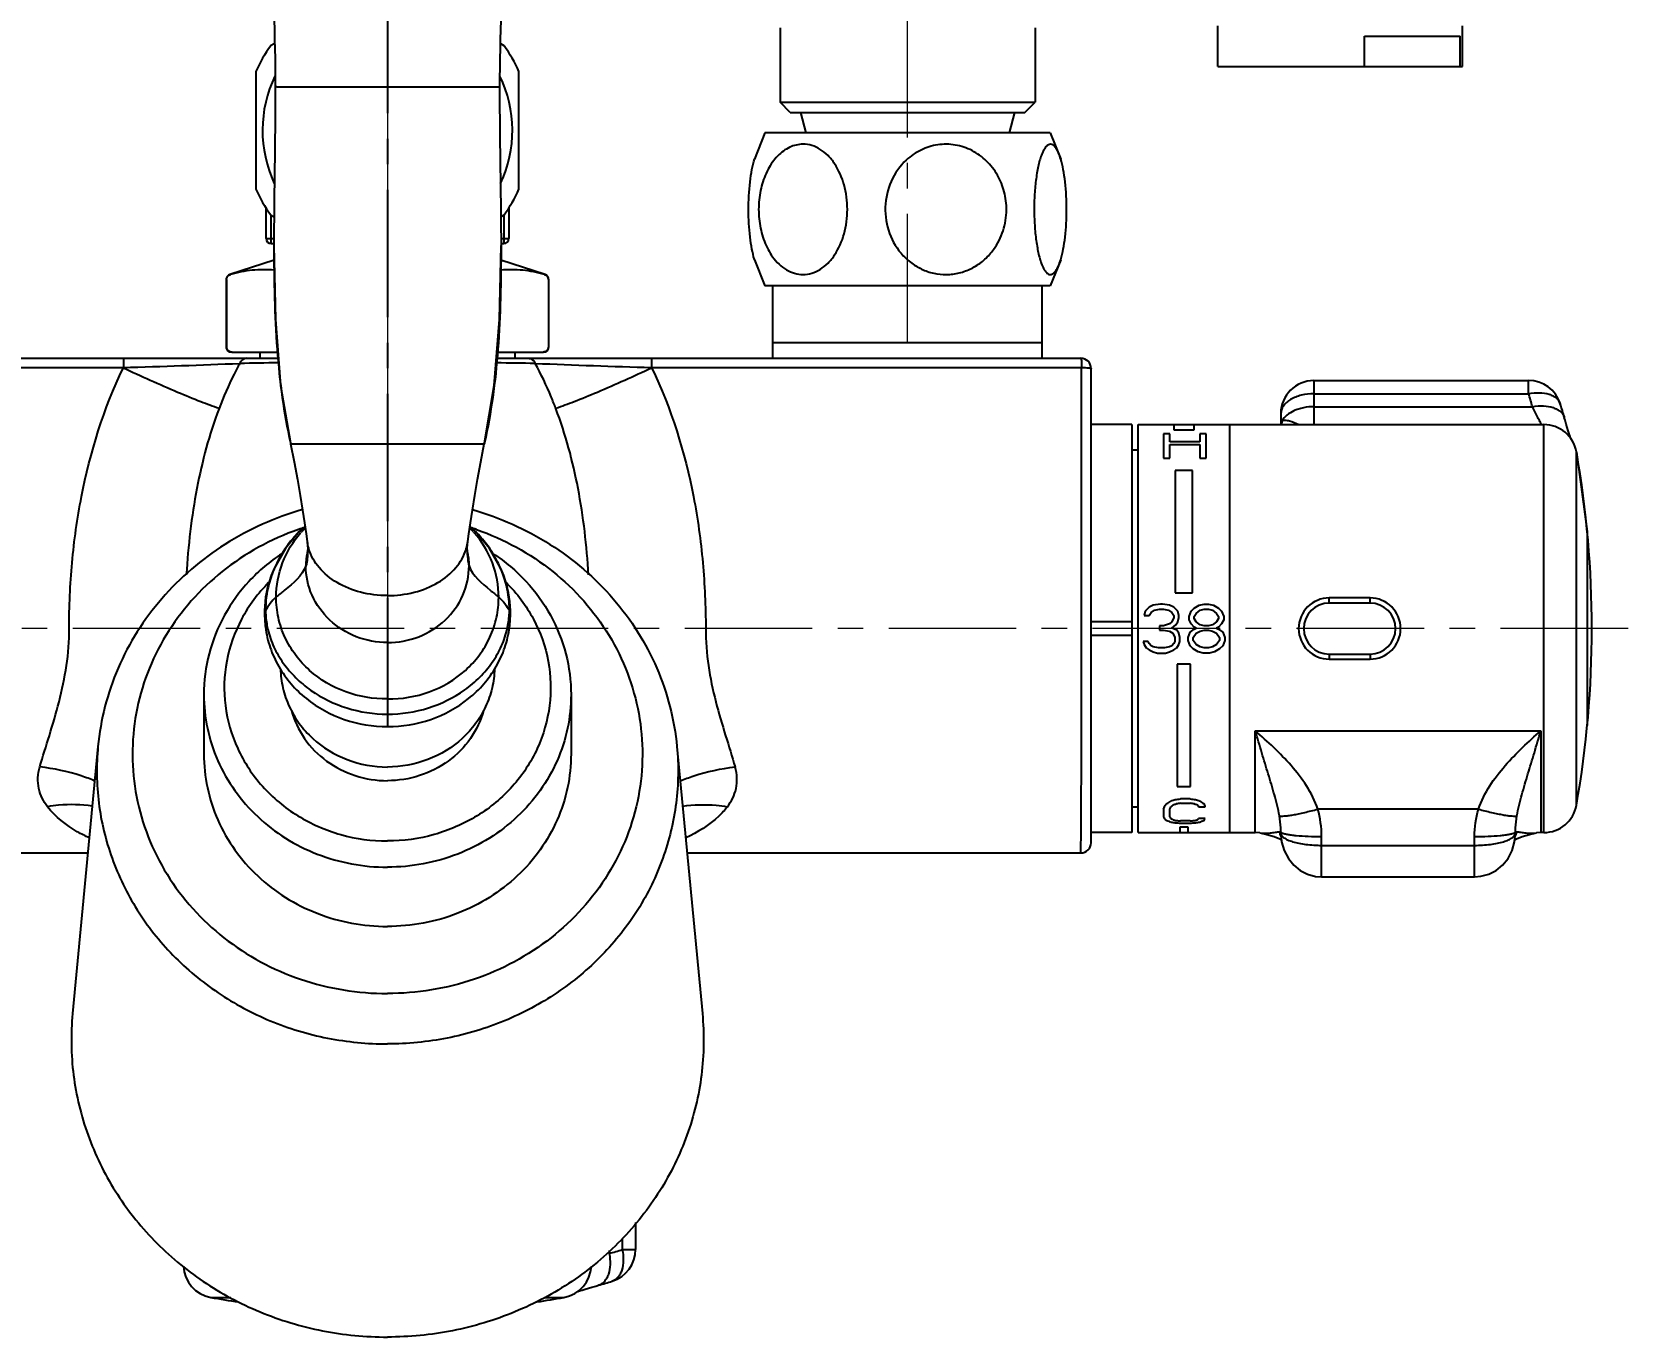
# Model space of a CAD drawing. Extents: x 0 to 1580, y 0 to 1158.
# Drawn here: x 413.4 to 569.9, y 819.7 to 947.6 of the extents above; entities that cross this region are included whole.
import ezdxf

# ---------------------------------------------------------------- set-up
doc = ezdxf.new("R2010")
doc.units = 0
doc.header["$LTSCALE"] = 10
doc.header["$MEASUREMENT"] = 0
doc.header["$PDMODE"] = 3
doc.header["$PDSIZE"] = -10
doc.linetypes.add('CENTER', pattern=[2, 1.25, -0.25, 0.25, -0.25])
doc.layers.get('0').update_dxf_attribs({"linetype": 'CONTINUOUS'})
doc.layers.get('DEFPOINTS').update_dxf_attribs({"linetype": 'CONTINUOUS'})
doc.layers.add('DEF_LAYER_ASSEM_MEMBER', color=7, linetype='CONTINUOUS')
doc.styles.add('Daelim Dimension', font='')
doc.styles.get('Daelim Dimension').set_extended_font_data('NanumGothic')
doc.dimstyles.new('DEFAULT', dxfattribs={"dimscale": 2, "dimtxt": 2, "dimasz": 2, "dimexe": 0, "dimexo": 2, "dimgap": 1, "dimtad": 1, "dimdec": 1, "dimzin": 9, "dimdsep": 46, "dimtxsty": 'Daelim Dimension', "dimcen": 0.5, "dimclrd": 252, "dimclre": 252, "dimclrt": 3, "dimadec": 1, "dimazin": 0, "dimtfac": 1, "dimtdec": 1, "dimtix": 1, "dimtmove": 0, "dimatfit": 3, "dimfxl": 1, "dimtolj": 1, "dimtzin": 1, "dimlwd": 9, "dimlwe": 9, "dimarcsym": 0})

# ---------------------------------------------------------------- blocks, each defined once
blk = doc.blocks.new('*D1')
at = {"color": 5, "lineweight": 9, "ltscale": 0.5, "transparency": 16777216}
for p, q in [((397.27, 950.43), (397.27, 1053.84)), ((499.27, 946.43), (499.27, 1053.84)), ((401.27, 1051.84), (495.27, 1051.84))]:
    blk.add_line(p, q, dxfattribs=at)
at = {"color": 5, "ltscale": 0.5, "transparency": 16777216}
for points in [[(401.27, 1052.5), (401.27, 1051.17), (397.27, 1051.84)], [(495.27, 1052.5), (495.27, 1051.17), (499.27, 1051.84)]]:
    blk.add_solid(points, dxfattribs=at)
at = {"layer": 'DEFPOINTS', "color": 0, "ltscale": 0.5, "transparency": 16777216}
for p in [(499.27, 1051.84), (397.27, 946.43), (499.27, 942.43)]:
    blk.add_point(p, dxfattribs=at)
at = {"color": 7, "ltscale": 0.5, "transparency": 16777216, "insert": (448.27, 1064.68), "char_height": 10, "attachment_point": 2, "style": 'Daelim Dimension'}
blk.add_mtext('\\A1;102', dxfattribs=at)

msp = doc.modelspace()

# ---------------------------------------------------------------- linework, layer by layer
at = {"layer": 'DEF_LAYER_ASSEM_MEMBER', "color": 1, "linetype": 'CENTER', "lineweight": 5}
for p, q in [((448.27, 1041.98), (448.27, 883.23)), ((499.27, 917.29), (499.27, 946.43)), ((569.92, 889.13), (374.03, 889.13))]:
    msp.add_line(p, q, dxfattribs=at)
at = {"layer": 'DEF_LAYER_ASSEM_MEMBER', "color": 1, "linetype": 'CENTER'}
msp.add_line((448.27, 972.15), (448.27, 880.74), dxfattribs=at)
at = {"layer": 'DEF_LAYER_ASSEM_MEMBER', "color": 7, "linetype": 'Continuous'}
for p, q in [((486.77, 948.03), (486.77, 940.73)), ((511.77, 948.03), (511.77, 940.73)), ((529.7, 944.23), (529.7, 948.23)), ((544.08, 947.23), (553.46, 947.23)), ((544.08, 944.23), (544.08, 947.23)), ((553.46, 944.23), (553.46, 947.23)), ((553.7, 944.23), (553.7, 948.23)), ((437.15, 946.45), (436.82, 946.27)), ((459.72, 946.27), (459.4, 946.45)), ((529.7, 944.23), (553.7, 944.23)), ((435.37, 943.75), (435.37, 932.21)), ((437.44, 942.23), (459.11, 942.23)), ((461.17, 932.21), (461.17, 943.75)), ((486.77, 940.73), (511.77, 940.73)), ((487.77, 939.73), (486.77, 940.73)), ((510.77, 939.73), (511.77, 940.73)), ((487.77, 939.73), (510.77, 939.73)), ((488.77, 939.73), (489.31, 937.73)), ((509.77, 939.73), (509.24, 937.73)), ((485.27, 937.73), (484.26, 935.16)), ((513.27, 937.73), (485.27, 937.73)), ((513.27, 937.73), (514.29, 935.16)), ((436.37, 927.38), (436.37, 930.43)), ((436.82, 929.7), (437.16, 929.5)), ((459.39, 929.5), (459.72, 929.7)), ((460.17, 930.43), (460.17, 927.38)), ((436.87, 926.88), (437.14, 926.88)), ((459.41, 926.88), (459.67, 926.88)), ((437.15, 925.25), (432.82, 923.84)), ((463.73, 923.84), (459.4, 925.25)), ((484.26, 925.29), (484.25, 925.33)), ((484.26, 925.29), (485.27, 922.73)), ((514.29, 925.29), (513.27, 922.73)), ((514.29, 925.29), (514.3, 925.33)), ((432.47, 923.37), (432.47, 916.73)), ((432.49, 923.37), (432.49, 916.73)), ((464.06, 923.37), (464.06, 916.73)), ((464.07, 923.37), (464.07, 916.73)), ((513.27, 922.73), (485.27, 922.73)), ((486.07, 915.63), (486.07, 922.73)), ((512.47, 915.63), (512.47, 922.73)), ((378.27, 915.63), (437.56, 915.63)), ((433.06, 916.23), (437.53, 916.23)), ((435.77, 916.23), (435.77, 915.63)), ((458.99, 915.63), (516.27, 915.63)), ((459.02, 916.23), (463.48, 916.23)), ((460.77, 916.23), (460.77, 915.63)), ((512.47, 917.13), (486.07, 917.13)), ((517.27, 868.13), (517.27, 914.63)), ((539.12, 913.45), (560.16, 913.45)), ((535.87, 910.2), (535.87, 909.18)), ((521.27, 909.13), (517.27, 909.13)), ((521.27, 909.13), (521.27, 869.13)), ((521.87, 909.13), (561.66, 909.13)), ((521.87, 869.13), (521.87, 909.13)), ((530.87, 869.13), (530.87, 909.13)), ((535.87, 909.18), (535.87, 909.13)), ((438.75, 907.34), (438.77, 907.23)), ((457.8, 907.34), (457.77, 907.23)), ((521.87, 906.63), (521.27, 906.63)), ((564.86, 906.44), (565.92, 898.63)), ((439.63, 898.63), (439.63, 898.63)), ((440.29, 898.43), (440.4, 897.65)), ((456.92, 898.63), (456.92, 898.63)), ((565.92, 898.63), (565.92, 879.63)), ((440.4, 897.67), (440.41, 897.53)), ((440.4, 897.65), (440.4, 897.65)), ((456.12, 897.36), (456.15, 897.66)), ((456.12, 897.33), (456.12, 897.36)), ((456.15, 897.65), (456.15, 897.65)), ((436.89, 894.36), (436.88, 894.33)), ((459.67, 894.33), (459.66, 894.36)), ((544.62, 892.13), (540.62, 892.13)), ((436.22, 890.81), (436.22, 890.79)), ((460.33, 890.79), (460.33, 890.81)), ((540.62, 886.13), (544.62, 886.13)), ((430.27, 882.65), (430.27, 876.83)), ((466.27, 882.65), (466.27, 876.83)), ((419.89, 877.56), (417.4, 851.38)), ((476.66, 877.56), (479.15, 851.38)), ((521.87, 871.63), (521.27, 871.63)), ((521.27, 869.13), (517.27, 869.13)), ((521.87, 869.13), (533.37, 869.13)), ((533.81, 869.09), (533.37, 869.13)), ((533.81, 869.09), (533.81, 869.09)), ((535.87, 869.07), (535.87, 869.21)), ((558.87, 869.07), (558.87, 869.21)), ((560.93, 869.09), (560.94, 869.09)), ((561.37, 869.13), (560.94, 869.09)), ((561.66, 869.13), (561.37, 869.13)), ((378.27, 867.13), (418.89, 867.13)), ((477.65, 867.13), (516.27, 867.13)), ((539.87, 864.79), (554.87, 864.79)), ((472.59, 830.88), (472.59, 828.24))]:
    msp.add_line(p, q, dxfattribs=at)
at = {"layer": 'DEF_LAYER_ASSEM_MEMBER', "color": 9, "linetype": 'Continuous'}
for p, q in [((437.44, 942.23), (437.27, 942.23)), ((459.11, 942.23), (459.27, 942.23)), ((436.87, 926.88), (436.87, 929.67)), ((459.67, 929.67), (459.67, 926.88)), ((436.37, 927.38), (437.14, 927.38)), ((459.41, 927.38), (460.17, 927.38)), ((432.49, 923.37), (432.47, 923.37)), ((464.07, 923.37), (464.06, 923.37)), ((432.47, 916.73), (432.49, 916.73)), ((464.06, 916.73), (464.07, 916.73)), ((378.2, 914.72), (422.38, 914.72)), ((422.35, 914.67), (422.38, 914.72)), ((474.17, 914.72), (516.34, 914.72)), ((474.17, 914.72), (474.19, 914.67)), ((516.34, 889.13), (516.34, 914.72)), ((539.12, 913.45), (539.12, 909.13)), ((560.16, 912.16), (560.16, 913.45)), ((539.12, 912.16), (560.16, 912.16)), ((563.26, 911.17), (563.26, 911.17)), ((539.12, 910.88), (560.55, 910.88)), ((561.66, 869.13), (561.66, 909.13)), ((438.77, 907.23), (457.77, 907.23)), ((564.86, 871.82), (564.86, 906.44)), ((436.88, 894.35), (436.88, 894.33)), ((459.65, 894.31), (459.64, 894.33)), ((459.67, 894.33), (459.67, 894.34)), ((540.62, 891.63), (540.62, 892.13)), ((544.62, 891.63), (544.62, 892.13)), ((544.62, 891.63), (540.62, 891.63)), ((540.62, 886.63), (544.62, 886.63)), ((540.62, 886.63), (540.62, 886.13)), ((544.62, 886.63), (544.62, 886.13)), ((448.27, 880.74), (448.28, 879.52)), ((533.37, 879.1), (561.37, 879.1)), ((533.37, 869.13), (533.37, 879.1)), ((561.37, 879.1), (561.37, 869.13)), ((555.25, 871.42), (539.5, 871.42)), ((539.87, 864.79), (539.87, 868.74)), ((554.87, 864.79), (554.87, 868.74)), ((539.87, 867.87), (554.87, 867.87)), ((470.02, 828.14), (470.02, 827.85)), ((471.3, 829.32), (471.3, 828.24)), ((471.3, 828.24), (472.59, 828.24)), ((470.31, 825.14), (470.31, 825.14)), ((430.96, 823.54), (432.91, 823.54)), ((463.64, 823.54), (465.59, 823.54))]:
    msp.add_line(p, q, dxfattribs=at)
at = {"layer": 'DEF_LAYER_ASSEM_MEMBER', "color": 40, "linetype": 'Continuous'}
for p, q in [((525, 908.21), (524.37, 908.21)), ((524.37, 908.21), (524.37, 905.83)), ((525, 907.45), (525, 908.21)), ((525.37, 909.13), (525.37, 908.62)), ((525.37, 908.62), (527.37, 908.62)), ((527.37, 908.62), (527.37, 909.13)), ((528.54, 908.21), (527.92, 908.21)), ((527.92, 908.21), (527.92, 907.45)), ((528.54, 905.83), (528.54, 908.21)), ((527.92, 907.45), (525, 907.45)), ((525, 907.16), (527.92, 907.16)), ((525, 905.83), (525, 907.16)), ((527.92, 907.16), (527.92, 905.83)), ((524.37, 905.83), (525, 905.83)), ((527.92, 905.83), (528.54, 905.83)), ((527.22, 904.63), (525.52, 904.63)), ((525.52, 904.63), (525.52, 892.63)), ((527.22, 892.63), (527.22, 904.63)), ((525.52, 892.63), (527.22, 892.63)), ((522.57, 890.82), (522.47, 890.41)), ((522.97, 891.22), (522.57, 890.82)), ((523.37, 891.43), (522.97, 891.22)), ((522.97, 890.41), (523.17, 890.71)), ((523.17, 890.71), (523.47, 890.92)), ((524.07, 891.53), (523.37, 891.43)), ((523.47, 890.92), (523.97, 891.02)), ((523.97, 891.02), (524.37, 891.02)), ((524.27, 891.53), (524.07, 891.53)), ((524.97, 891.43), (524.27, 891.53)), ((524.37, 891.02), (524.87, 890.92)), ((524.87, 890.92), (525.17, 890.71)), ((525.37, 891.22), (524.97, 891.43)), ((525.17, 890.71), (525.37, 890.41)), ((525.77, 890.82), (525.37, 891.22)), ((525.87, 890.41), (525.77, 890.82)), ((526.87, 890.3), (527.07, 890.82)), ((527.07, 890.82), (527.37, 891.12)), ((527.37, 891.12), (527.87, 891.43)), ((527.37, 890.3), (527.57, 890.61)), ((527.57, 890.61), (527.97, 890.92)), ((527.87, 891.43), (528.37, 891.53)), ((527.97, 890.92), (528.37, 891.02)), ((528.37, 891.53), (528.77, 891.53)), ((528.37, 891.02), (528.77, 891.02)), ((528.77, 891.53), (529.27, 891.43)), ((528.77, 891.02), (529.17, 890.92)), ((529.17, 890.92), (529.57, 890.61)), ((529.27, 891.43), (529.77, 891.12)), ((529.57, 890.61), (529.77, 890.3)), ((529.77, 891.12), (530.07, 890.82)), ((530.07, 890.82), (530.27, 890.3)), ((521.27, 889.78), (517.27, 889.78)), ((522.47, 890.41), (522.97, 890.41)), ((524.37, 889.39), (523.97, 889.39)), ((523.97, 889.39), (523.97, 888.98)), ((524.97, 889.59), (524.37, 889.39)), ((525.17, 889.79), (524.97, 889.59)), ((525.37, 890.2), (525.17, 889.79)), ((525.17, 889.18), (525.57, 889.49)), ((525.67, 888.98), (525.17, 889.18)), ((525.37, 890.41), (525.37, 890.2)), ((525.57, 889.49), (525.77, 889.79)), ((525.77, 889.79), (525.87, 890.2)), ((525.87, 890.2), (525.87, 890.41)), ((526.87, 890), (526.87, 890.3)), ((527.07, 889.59), (526.87, 890)), ((526.97, 888.77), (527.37, 889.08)), ((527.37, 889.28), (527.07, 889.59)), ((527.37, 890.1), (527.37, 890.3)), ((527.57, 889.79), (527.37, 890.1)), ((527.57, 889.18), (527.37, 889.28)), ((527.37, 889.08), (527.57, 889.18)), ((527.97, 889.49), (527.57, 889.79)), ((528.37, 889.39), (527.97, 889.49)), ((528.77, 889.39), (528.37, 889.39)), ((529.17, 889.49), (528.77, 889.39)), ((529.57, 889.79), (529.17, 889.49)), ((529.77, 890.1), (529.57, 889.79)), ((529.77, 889.28), (529.57, 889.18)), ((529.57, 889.18), (529.77, 889.08)), ((529.77, 890.3), (529.77, 890.1)), ((530.07, 889.59), (529.77, 889.28)), ((529.77, 889.08), (530.17, 888.77)), ((530.27, 890), (530.07, 889.59)), ((530.27, 890.3), (530.27, 890)), ((517.27, 888.48), (521.27, 888.48)), ((522.87, 887.85), (522.37, 887.85)), ((522.37, 887.85), (522.47, 887.55)), ((522.47, 887.55), (522.67, 887.24)), ((522.97, 887.65), (522.87, 887.85)), ((523.17, 887.45), (522.97, 887.65)), ((523.37, 887.34), (523.17, 887.45)), ((523.97, 888.98), (524.37, 888.98)), ((524.37, 888.98), (524.97, 888.87)), ((524.97, 888.87), (525.27, 888.67)), ((525.17, 887.45), (524.97, 887.34)), ((525.37, 887.65), (525.17, 887.45)), ((525.27, 888.67), (525.47, 888.26)), ((525.47, 887.85), (525.37, 887.65)), ((525.47, 888.26), (525.47, 887.85)), ((525.87, 888.67), (525.67, 888.98)), ((525.67, 887.24), (525.87, 887.55)), ((525.97, 888.26), (525.87, 888.67)), ((525.87, 887.55), (525.97, 887.85)), ((525.97, 887.85), (525.97, 888.26)), ((526.77, 888.26), (526.97, 888.77)), ((526.77, 887.96), (526.77, 888.26)), ((526.97, 887.45), (526.77, 887.96)), ((527.27, 887.14), (526.97, 887.45)), ((527.27, 888.26), (527.57, 888.67)), ((527.27, 887.96), (527.27, 888.26)), ((527.57, 887.55), (527.27, 887.96)), ((527.57, 888.67), (527.97, 888.87)), ((527.97, 887.34), (527.57, 887.55)), ((527.97, 888.87), (528.37, 888.98)), ((528.37, 888.98), (528.77, 888.98)), ((528.77, 888.98), (529.17, 888.87)), ((529.17, 888.87), (529.57, 888.67)), ((529.57, 887.55), (529.17, 887.34)), ((529.57, 888.67), (529.87, 888.26)), ((529.87, 887.96), (529.57, 887.55)), ((529.87, 888.26), (529.87, 887.96)), ((530.17, 887.45), (529.87, 887.14)), ((530.17, 888.77), (530.37, 888.26)), ((530.37, 887.96), (530.17, 887.45)), ((530.37, 888.26), (530.37, 887.96)), ((522.67, 887.24), (522.97, 887.04)), ((522.97, 887.04), (523.37, 886.83)), ((523.87, 887.24), (523.37, 887.34)), ((523.37, 886.83), (523.77, 886.73)), ((523.77, 886.73), (524.57, 886.73)), ((524.47, 887.24), (523.87, 887.24)), ((524.97, 887.34), (524.47, 887.24)), ((524.57, 886.73), (524.97, 886.83)), ((524.97, 886.83), (525.37, 887.04)), ((525.37, 887.04), (525.67, 887.24)), ((527.77, 886.83), (527.27, 887.14)), ((528.27, 886.73), (527.77, 886.83)), ((528.37, 887.24), (527.97, 887.34)), ((528.87, 886.73), (528.27, 886.73)), ((528.77, 887.24), (528.37, 887.24)), ((529.17, 887.34), (528.77, 887.24)), ((529.37, 886.83), (528.87, 886.73)), ((529.87, 887.14), (529.37, 886.83)), ((527.02, 885.63), (525.72, 885.63)), ((525.72, 885.63), (525.72, 873.63)), ((527.02, 873.63), (527.02, 885.63)), ((525.72, 873.63), (527.02, 873.63)), ((526.98, 872.43), (526.04, 872.43)), ((526.04, 872.02), (526.98, 872.02)), ((524.37, 871.42), (524.37, 870.67)), ((525, 870.67), (525, 871.42)), ((526.98, 870.26), (526.04, 870.26)), ((527.81, 871.65), (528.44, 871.65)), ((528.44, 870.5), (527.81, 870.5)), ((526.77, 869.64), (525.97, 869.64)), ((525.97, 869.64), (525.97, 869.13)), ((526.04, 870.05), (526.98, 870.05)), ((526.77, 869.13), (526.77, 869.64))]:
    msp.add_line(p, q, dxfattribs=at)
at = {"layer": 'DEF_LAYER_ASSEM_MEMBER', "color": 7, "linetype": 'Continuous'}
for points in [[(437.14, 926.68), (437.28, 919.42), (437.8, 912.95), (438.75, 907.34)], [(457.8, 907.34), (458.75, 912.95), (459.27, 919.42), (459.41, 926.68)], [(564.28, 907.8), (564.23, 907.97), (564.15, 908.23), (564.06, 908.52), (563.96, 908.83), (563.86, 909.18), (563.75, 909.55), (563.67, 909.83)], [(438.77, 907.23), (439.13, 905.48), (439.45, 903.74), (439.71, 902.16), (439.94, 900.74), (440.14, 899.49), (440.29, 898.43)], [(456.15, 897.65), (456.25, 898.43), (456.41, 899.49), (456.6, 900.74), (456.83, 902.16), (457.1, 903.74), (457.42, 905.48), (457.77, 907.23)], [(439.63, 898.63), (438.26, 896.99), (437.15, 895.02), (436.88, 894.34)], [(440.19, 899.14), (440.13, 899.1), (439.63, 898.63)], [(456.92, 898.63), (456.42, 899.1), (456.36, 899.14)], [(459.67, 894.34), (459.39, 895.02), (458.29, 896.99), (456.92, 898.63)], [(440.41, 897.53), (440.43, 897.4), (440.43, 897.33)], [(440.43, 897.33), (440.44, 897.27), (440.44, 897.19), (440.45, 897.11), (440.45, 897.03), (440.45, 896.96), (440.45, 896.89), (440.45, 896.84)], [(440.45, 896.84), (440.45, 896.81), (440.45, 896.72)], [(456.09, 896.95), (456.1, 897), (456.1, 897.06), (456.1, 897.12), (456.1, 897.18), (456.11, 897.23), (456.11, 897.28), (456.12, 897.33)], [(456.09, 896.84), (456.09, 896.85), (456.09, 896.9), (456.09, 896.95)], [(456.1, 896.7), (456.1, 896.7), (456.09, 896.82), (456.09, 896.84)], [(533.81, 869.09), (534.5, 868.95), (535.23, 868.73), (535.76, 868.51), (535.93, 868.41)], [(535.87, 869.08), (535.95, 868.22), (536.2, 867.35), (536.61, 866.58), (537.14, 865.93), (537.78, 865.41), (538.5, 865.04), (539.27, 864.83), (539.88, 864.79)], [(554.87, 864.79), (555.49, 864.84), (556.26, 865.04), (556.98, 865.41), (557.62, 865.93), (558.15, 866.59), (558.55, 867.36), (558.8, 868.23), (558.87, 869.08)], [(558.81, 868.41), (558.98, 868.51), (559.52, 868.73), (560.25, 868.95), (560.94, 869.09)], [(466.94, 824.12), (467.11, 824.18), (467.37, 824.26), (467.66, 824.35), (467.98, 824.44), (468.32, 824.54), (468.69, 824.65), (468.97, 824.73)]]:
    msp.add_lwpolyline(points, dxfattribs=at)
for centre, radius, start, end in [((448.27, 937.98), 14.13, 144.0792, 155.9247), ((448.27, 937.98), 14.13, 24.0757, 35.9241), ((448.27, 937.98), 12.25, 154.244, 205.1045), ((448.27, 937.98), 12.25, 334.8955, 25.7557), ((448.27, 937.98), 14.13, 204.0757, 215.9241), ((448.27, 937.98), 14.13, 324.0792, 335.9247), ((436.87, 927.38), 0.5, 180, 270), ((459.67, 927.38), 0.5, 270.0013, 0), ((432.97, 923.37), 0.5, 107.9931, 180), ((463.57, 923.37), 0.5, 0, 72.0069), ((432.97, 916.73), 0.5, 180, 270), ((463.48, 916.97), 0.739, 269.9476, 276.8747), ((463.57, 916.73), 0.5, 270, 0), ((516.27, 914.63), 1, 0, 90), ((539.12, 910.2), 3.25, 90.0006, 179.9994), ((560.16, 910.2), 3.25, 17.3895, 90), ((498.7, 890.95), 67.66, 16.1956, 17.3831), ((561.66, 905.88), 3.25, 9.9697, 90), ((466.37, 889.13), 100, 350.0303, 9.9697), ((448.14, 874.3), 26, 108.8834, 109.3113), ((448.15, 874.28), 26.03, 108.2525, 108.8833), ((448.4, 874.28), 26.03, 71.1167, 71.7475), ((448.41, 874.3), 26, 70.6851, 71.1166), ((447.44, 895.26), 7.17, 167.2791, 167.6828), ((449.11, 895.26), 7.17, 12.3107, 12.7218), ((447.37, 895.27), 7.1, 168.1941, 179.9579), ((447.44, 895.26), 7.17, 167.6827, 168.205), ((449.11, 895.26), 7.16, 11.6453, 12.3107), ((449.18, 895.27), 7.1, 0.041, 11.6562), ((446.86, 890.64), 10.65, 159.7108, 178.6378), ((449.68, 890.64), 10.65, 1.3622, 20.2892), ((540.62, 889.13), 3, 90, 270), ((544.62, 889.13), 3, 270, 90), ((446.73, 890.65), 10.52, 179.248, 179.6863), ((446.72, 890.65), 10.51, 179.6863, 179.9846), ((446.78, 890.65), 10.56, 179.9915, 187.6087), ((446.74, 890.65), 10.53, 178.6848, 179.1133), ((449.76, 890.65), 10.57, 352.3948, 0.005), ((449.8, 890.65), 10.53, 0.8867, 1.3152), ((449.82, 890.65), 10.52, 0.3137, 0.752), ((449.82, 890.65), 10.51, 0.0154, 0.3137), ((561.66, 872.38), 3.25, 270, 350.0303), ((516.27, 868.13), 1, 270, 0), ((469.34, 828.24), 3.25, 287.3895, 0), ((431.52, 826.74), 3.25, 182.2336, 260.0303), ((465.02, 826.74), 3.25, 279.9697, 357.7664), ((450.1, 889.71), 67.66, 286.1956, 287.3831), ((448.27, 922.03), 100, 260.0303, 261.6048), ((448.27, 922.03), 100, 278.4306, 279.9697)]:
    msp.add_arc(centre, radius, start, end, dxfattribs=at)
at = {"layer": 'DEF_LAYER_ASSEM_MEMBER', "color": 9, "linetype": 'Continuous'}
for centre, radius, start, end in [((391.82, 1942.86), 1028.59, 271.70247, 272.3386), ((441.67, 509.81), 405.39, 90.5775, 91.1127), ((453.13, 391.4), 523.81, 88.9477, 89.362), ((501.34, 1846.72), 932.39, 267.62858, 268.33035), ((498.7, 892.92), 64.4, 16.1956, 17.3832), ((533.89, 909.59), 2.11, 347.1723, 356.0209), ((447.53, 891.81), 10.28, 138.3843, 139.1104), ((447.58, 891.77), 10.33, 135.6174, 138.3824), ((448.97, 891.77), 10.33, 41.6176, 44.3826), ((449.01, 891.81), 10.28, 40.8665, 41.6157), ((448.71, 890.39), 11.63, 37.0729, 45.1028), ((444.8, 898.21), 4.44, 187.2524, 195.3588), ((444.93, 898.24), 4.57, 195.3362, 197.2928), ((451.62, 898.24), 4.57, 342.7075, 344.6638), ((451.74, 898.21), 4.44, 344.6412, 352.7487), ((448.8, 890.46), 11.52, 31.8681, 37.0603), ((448.91, 890.53), 11.38, 26.7688, 31.866), ((449.06, 890.61), 11.21, 19.4128, 26.7767), ((447.31, 890.67), 11.02, 160.5045, 160.6703), ((447.31, 890.67), 11.03, 160.3471, 160.5045), ((438.53, 889.73), 2.49, 157.0511, 158.3825), ((448.33, 890.58), 12.09, 178.9198, 179.4192), ((448.48, 890.58), 12.25, 179.4231, 179.6699), ((448.63, 890.58), 12.39, 179.6759, 186.171), ((445.18, 891), 8.86, 180.769, 181.4404), ((445.11, 891), 8.79, 181.4515, 182.2409), ((444.92, 890.99), 8.6, 182.2237, 191.4654), ((451.64, 890.99), 8.59, 348.5215, 357.7829), ((451.57, 891), 8.66, 357.7599, 358.5629), ((451.37, 891), 8.86, 358.5596, 359.231), ((447.86, 890.58), 12.45, 353.8518, 0.3096), ((448.19, 890.58), 12.12, 0.8311, 1.0799), ((448.25, 890.58), 12.06, 0.5805, 0.8311), ((448.15, 890.58), 12.16, 0.3335, 0.5821), ((458.02, 889.73), 2.49, 21.6175, 22.9489), ((540.62, 889.13), 2.5, 90, 270), ((544.62, 889.13), 2.5, 270, 90), ((444.82, 890.98), 8.5, 191.5011, 193.2813), ((451.88, 890.94), 8.34, 347.6357, 348.4992), ((538.61, 869.88), 2.96, 193.5872, 194.2142), ((538.6, 869.88), 2.96, 194.2141, 195.4887), ((538.6, 869.88), 2.95, 195.4888, 196.5537), ((538.58, 869.88), 2.94, 196.5496, 203.1102), ((558.69, 869.32), 0.227, 307.8625, 308.453), ((556.16, 869.88), 2.94, 336.914, 343.4016), ((556.15, 869.88), 2.95, 343.3976, 344.5114), ((556.14, 869.88), 2.96, 344.5115, 345.7863), ((556.14, 869.88), 2.96, 345.7862, 346.4129), ((452.06, 889.7), 64.4, 286.1956, 287.3832)]:
    msp.add_arc(centre, radius, start, end, dxfattribs=at)
at = {"layer": 'DEF_LAYER_ASSEM_MEMBER', "color": 40, "linetype": 'Continuous'}
for centre, major_axis, ratio, start_param, end_param in [((519.67, 889.13), (0, 20), 0.489583, -2.627794, -2.603189), ((514.64, 889.13), (0, 20), 0.979167, -2.603189, -2.578218), ((504.19, 889.13), (39.17, 0), 0.510638, -1.007421, -0.994788), ((518.76, 889.13), (0, 20), 0.652777, -2.633891, -2.615535), ((510.56, 889.13), (29.38, 0), 0.680851, -1.044739, -1.032393), ((472.19, 889.13), (97.92, 0), 0.204255, -0.994788, -0.988432), ((485.46, 889.13), (78.33, 0), 0.255319, -1.032393, -1.026186), ((580.83, 889.13), (97.92, 0), 0.204255, -2.153161, -2.146805), ((567.56, 889.13), (78.33, 0), 0.255319, -2.115407, -2.1092), ((542.46, 889.13), (29.38, 0), 0.680851, -2.1092, -2.096854), ((548.83, 889.13), (39.17, 0), 0.510638, -2.146805, -2.134171), ((530.98, 889.13), (0, 20), 0.326388, -3.66765, -3.649294), ((538.37, 889.13), (0, 20), 0.979167, -3.704968, -3.679996), ((530.34, 889.13), (0, 20), 0.195833, -3.679996, -3.649294), ((522.55, 889.13), (0, 20), 0.195833, -2.658078, -2.627794), ((525.88, 889.13), (0, 20), 0.195833, -3.536916, -3.508265), ((527.99, 889.13), (0, 20), 0.489583, -3.508265, -3.48557), ((531.29, 889.13), (0, 20), 0.979167, -3.48557, -3.463058), ((522.72, 889.13), (0, 20), 0.244792, -2.658078, -2.633891), ((526.88, 889.13), (0, 20), 0.244792, -3.536916, -3.513969), ((529.85, 889.13), (0, 20), 0.652778, -3.513969, -3.496893), ((535.53, 889.13), (29.37, 0), 0.680851, -1.926097, -1.914774), ((552.04, 889.13), (78.33, 0), 0.255319, -1.914774, -1.909129), ((500.98, 889.13), (78.33, 0), 0.255319, -1.232464, -1.226819), ((517.49, 889.13), (29.37, 0), 0.680851, -1.226819, -1.215496), ((525.44, 889.13), (0, 20), 0.326389, -2.786292, -2.769216), ((521.73, 889.13), (0, 20), 0.979167, -2.820127, -2.797615), ((527.01, 889.13), (0, 20), 0.195833, -2.797615, -2.769216), ((537.48, 889.13), (39.17, 0), 0.510638, -1.892262, -1.88107), ((555.42, 889.13), (97.92, 0), 0.204255, -1.88107, -1.875489), ((497.6, 889.13), (97.92, 0), 0.204255, -1.266104, -1.260523), ((515.54, 889.13), (39.17, 0), 0.510638, -1.260523, -1.249331)]:
    msp.add_ellipse(centre, major_axis=major_axis, ratio=ratio, start_param=start_param, end_param=end_param, dxfattribs=at)
at = {"layer": 'DEF_LAYER_ASSEM_MEMBER', "color": 7, "linetype": 'Continuous'}
for points, start_tangent, end_tangent in [([(434.28, 972.21), (435.76, 964.67), (436.66, 957.16), (437.27, 942.23)], (0.23341, -0.972378), (0.002501, -0.999997)), ([(462.27, 972.23), (460.79, 964.69), (459.89, 957.17), (459.27, 942.23)], (-0.233669, -0.972316), (-0.002501, -0.999997)), ([(437.27, 942.23), (437.21, 934.54), (437.14, 926.68)], (0.002477, -0.999997), (-0.000542, -1)), ([(459.27, 942.23), (459.33, 934.54), (459.41, 926.68)], (-0.002477, -0.999997), (0.000542, -1)), ([(489.02, 936.62), (488.36, 936.54), (487.72, 936.32), (486.54, 935.47), (485.6, 934.16), (484.96, 932.52), (484.68, 930.7), (484.78, 928.84), (485.24, 927.08), (486.03, 925.59)], (-1, 0), (0.583851, -0.811861)), ([(489.02, 923.84), (489.88, 923.97), (490.71, 924.35), (491.47, 924.95), (492.12, 925.76), (493.05, 927.83), (493.37, 930.23), (493.05, 932.63), (492.12, 934.7), (491.47, 935.51), (490.71, 936.11), (489.89, 936.49), (489.02, 936.62)], (1, 0), (-1, 0)), ([(508.97, 930.18), (508.75, 931.95), (508.08, 933.59), (507, 934.97), (505.59, 935.99), (503.95, 936.54), (502.23, 936.56), (500.59, 936.05), (499.15, 935.07)], (0.007088, 0.999975), (-0.733613, -0.679567)), ([(512.67, 936.14), (512.49, 935.76), (512.31, 935.3), (512.02, 934.12), (511.81, 932.7), (511.7, 931.12), (511.7, 929.49), (511.8, 927.9), (512, 926.46), (512.28, 925.26)], (-0.517232, -0.855845), (0.295504, -0.955341)), ([(514.29, 935.17), (514.11, 935.67), (513.93, 936.07), (513.73, 936.36), (513.52, 936.55), (513.3, 936.62), (513.09, 936.57), (512.88, 936.41), (512.67, 936.14)], (-0.290981, 0.956729), (-0.517232, -0.855845)), ([(483.68, 930.18), (483.83, 932.93), (484.01, 934.14), (484.26, 935.17)], (-0.001899, 0.999998), (0.290981, 0.956729)), ([(499.15, 935.07), (497.67, 932.98), (497.09, 930.45), (497.5, 927.88), (498.85, 925.69), (499.82, 924.86), (500.94, 924.25), (502.15, 923.91), (503.41, 923.86), (504.65, 924.09), (505.81, 924.59), (506.85, 925.34), (507.7, 926.3)], (-0.733613, -0.679567), (0.58831, 0.808635)), ([(514.87, 930.18), (514.72, 932.93), (514.54, 934.14), (514.29, 935.17)], (0.001899, 0.999998), (-0.290981, 0.956729)), ([(484.25, 925.33), (484.01, 926.34), (483.83, 927.52), (483.68, 930.18)], (-0.285683, 0.958324), (-0.001899, 0.999998)), ([(507.7, 926.3), (508.64, 928.13), (508.97, 930.18)], (0.58831, 0.808635), (0.007088, 0.999975)), ([(514.3, 925.33), (514.54, 926.34), (514.72, 927.52), (514.87, 930.18)], (0.285683, 0.958324), (0.001899, 0.999998)), ([(437.14, 926.68), (437.2, 921.53), (437.45, 916.53), (437.96, 911.77), (438.75, 907.34)], (-0.000542, -1), (0.210506, -0.977593)), ([(459.41, 926.68), (459.35, 921.53), (459.1, 916.53), (458.59, 911.77), (457.8, 907.34)], (0.000542, -1), (-0.210506, -0.977593)), ([(486.03, 925.59), (486.67, 924.85), (487.4, 924.3), (488.2, 923.96), (489.02, 923.84)], (0.583851, -0.811861), (1, 0)), ([(512.28, 925.26), (512.5, 924.65), (512.75, 924.21), (512.88, 924.05), (513.01, 923.93), (513.15, 923.86), (513.29, 923.84), (513.56, 923.94), (513.69, 924.06), (513.82, 924.22), (514.06, 924.68), (514.29, 925.29)], (0.295504, -0.955341), (0.291513, 0.956567)), ([(432.49, 923.37), (432.54, 923.58), (432.64, 923.72), (432.88, 923.84)], (0, 1), (0.964179, 0.265251)), ([(437.16, 924.27), (435.01, 924.26), (432.88, 923.84)], (-0.99575, 0.092099), (-0.964179, -0.265251)), ([(463.67, 923.84), (461.54, 924.26), (459.39, 924.27)], (-0.964179, 0.265251), (-0.99575, -0.0921)), ([(463.67, 923.84), (463.91, 923.72), (464.01, 923.58), (464.06, 923.37)], (0.964179, -0.265251), (0, -1)), ([(432.93, 916.24), (432.67, 916.36), (432.55, 916.5), (432.49, 916.73)], (-0.981638, 0.190752), (0, 1)), ([(433.06, 916.23), (432.93, 916.24)], (-1, 0), (-0.981638, 0.190752)), ([(464.06, 916.73), (463.99, 916.48), (463.86, 916.34), (463.57, 916.24)], (0, -1), (-0.992687, -0.120715)), ([(439.93, 900.79), (432.34, 897.38), (426.14, 892.05), (421.86, 885.24), (419.89, 877.56)], (-0.960973, -0.276643), (-0.094684, -0.995507)), ([(456.62, 900.79), (464.21, 897.38), (470.41, 892.05), (474.68, 885.24), (476.66, 877.56)], (0.960973, -0.276643), (0.094684, -0.995507)), ([(439.54, 898.84), (432.07, 894.72), (426.55, 888.46), (423.63, 880.8), (423.67, 872.66), (426.66, 865.03), (432.24, 858.81), (439.75, 854.75), (448.27, 853.34)], (-0.943736, -0.330701), (1, 0)), ([(457.01, 898.84), (464.48, 894.72), (470, 888.46), (472.91, 880.8), (472.88, 872.66), (469.89, 865.03), (464.31, 858.81), (456.8, 854.75), (448.27, 853.34)], (0.943715, -0.330759), (-1, 0)), ([(437.9, 896.47), (434.71, 893.77), (432.29, 890.43), (430.79, 886.65), (430.27, 882.65)], (-0.833609, -0.552355), (0, -1)), ([(448.27, 887.76), (445.21, 888.33), (442.62, 889.96), (440.88, 892.4), (440.27, 895.28)], (-1, 0), (0, 1)), ([(448.27, 887.76), (451.34, 888.33), (453.93, 889.96), (455.66, 892.4), (456.27, 895.28)], (1, 0), (0, 1)), ([(458.65, 896.47), (461.84, 893.77), (464.25, 890.43), (465.76, 886.65), (466.27, 882.65)], (0.833608, -0.552357), (0, -1)), ([(436.62, 893.63), (433.97, 890.06), (432.51, 885.93), (432.38, 881.57), (433.59, 877.37), (436.02, 873.66), (439.49, 870.77), (443.69, 868.93), (448.27, 868.3)], (-0.707554, -0.706659), (1, 0)), ([(459.93, 893.63), (462.58, 890.06), (464.03, 885.93), (464.16, 881.57), (462.96, 877.37), (460.53, 873.66), (457.06, 870.77), (452.86, 868.93), (448.27, 868.3)], (0.707555, -0.706658), (-1, 0)), ([(436.31, 889.25), (436.77, 887.27), (437.62, 885.4), (438.82, 883.71), (440.32, 882.26), (444.04, 880.22), (448.28, 879.52)], (0.132524, -0.99118), (1, 0.000459)), ([(448.28, 879.52), (452.51, 880.22), (456.23, 882.26), (457.73, 883.71), (458.93, 885.4), (459.78, 887.27), (460.24, 889.25)], (1, 0.000289), (0.132362, 0.991201)), ([(437.78, 885.19), (438.02, 883.3), (438.65, 881.48), (439.63, 879.82), (440.94, 878.36), (444.31, 876.28), (448.27, 875.55)], (0.024931, -0.999689), (1, 0)), ([(458.77, 885.19), (458.53, 883.3), (457.9, 881.48), (456.92, 879.82), (455.61, 878.36), (452.23, 876.28), (448.27, 875.55)], (-0.02493, -0.999689), (-1, 0)), ([(430.27, 882.65), (430.62, 879.35), (431.64, 876.17), (433.31, 873.25), (435.55, 870.69), (438.27, 868.58), (441.39, 867.02), (444.76, 866.06), (448.27, 865.73)], (0, -1), (1, 0)), ([(466.27, 882.65), (465.93, 879.35), (464.9, 876.17), (463.24, 873.25), (461, 870.69), (458.27, 868.58), (455.16, 867.02), (451.79, 866.06), (448.27, 865.73)], (0, -1), (-1, 0)), ([(438.86, 881.11), (440.14, 878.35), (442.31, 876.14), (445.12, 874.71), (448.27, 874.21)], (0.25826, -0.966075), (1, 0)), ([(457.69, 881.11), (456.41, 878.35), (454.24, 876.14), (451.43, 874.71), (448.27, 874.21)], (-0.25826, -0.966075), (-1, 0)), ([(419.89, 877.56), (419.97, 872.02), (421.27, 866.61), (423.73, 861.56), (427.24, 857.11), (431.66, 853.42), (436.78, 850.67), (442.4, 848.97), (448.27, 848.4)], (-0.094684, -0.995507), (1, 0)), ([(430.27, 876.83), (430.62, 873.53), (431.64, 870.36), (433.31, 867.43), (435.55, 864.87), (438.27, 862.77), (441.39, 861.21), (444.76, 860.24), (448.27, 859.92)], (0, -1), (1, 0)), ([(476.66, 877.56), (476.57, 872.02), (475.27, 866.61), (472.82, 861.56), (469.3, 857.11), (464.89, 853.42), (459.76, 850.67), (454.14, 848.97), (448.27, 848.4)], (0.094684, -0.995507), (-1, 0)), ([(466.27, 876.83), (465.93, 873.53), (464.9, 870.36), (463.24, 867.43), (461, 864.87), (458.27, 862.77), (455.16, 861.21), (451.79, 860.24), (448.27, 859.92)], (0, -1), (-1, 0)), ([(417.4, 851.38), (417.49, 845.35), (418.91, 839.46), (421.58, 833.98), (425.4, 829.13), (430.2, 825.12), (435.78, 822.13), (441.89, 820.28), (448.27, 819.66)], (-0.094656, -0.99551), (1, 0)), ([(479.15, 851.38), (479.06, 845.35), (477.64, 839.46), (474.97, 833.98), (471.15, 829.13), (466.35, 825.12), (460.77, 822.13), (454.66, 820.28), (448.27, 819.66)], (0.094656, -0.99551), (-1, 0))]:
    msp.add_spline(points, degree=3, dxfattribs=dict(at, start_tangent=start_tangent, end_tangent=end_tangent))
at = {"layer": 'DEF_LAYER_ASSEM_MEMBER', "color": 9, "linetype": 'Continuous'}
for points, start_tangent, end_tangent in [([(422.41, 915.63), (422.4, 915.61), (422.4, 915.56), (422.39, 915.48), (422.39, 915.37), (422.38, 915.23), (422.38, 915.08), (422.38, 914.72)], (-0.998948, -0.045848), (-0.00243, -0.999997)), ([(434.45, 915.63), (434.07, 915.49), (433.79, 915.12)], (-0.999999, -0.001366), (-0.395334, -0.918537)), ([(462.1, 915.63), (462.48, 915.5), (462.76, 915.13)], (0.999999, 0.00137), (0.396077, -0.918217)), ([(474.14, 915.63), (474.15, 915.61), (474.15, 915.56), (474.16, 915.48), (474.16, 915.37), (474.16, 915.23), (474.17, 915.08), (474.17, 914.72)], (0.998945, 0.045917), (0.002487, -0.999997)), ([(516.27, 915.63), (516.29, 915.61), (516.3, 915.56), (516.31, 915.48), (516.32, 915.37), (516.33, 915.23), (516.34, 915.08), (516.34, 914.72)], (1, 0), (0.006448, -0.999979)), ([(417.06, 889.13), (417.35, 895.58), (418.27, 902.07), (422.35, 914.67)], (0, 1), (0.430513, 0.902584)), ([(431.76, 910.7), (429.98, 911.36), (427.69, 912.29), (422.35, 914.67)], (-0.946146, 0.32374), (-0.906463, 0.422285)), ([(433.79, 915.13), (433.23, 914.06), (431.76, 910.7)], (-0.481784, -0.87629), (-0.355308, -0.934749)), ([(464.78, 910.7), (464.33, 911.85), (462.76, 915.13)], (-0.355308, 0.934749), (-0.481784, 0.87629)), ([(474.19, 914.67), (468.86, 912.29), (466.57, 911.36), (464.78, 910.7)], (-0.906463, -0.422285), (-0.946146, -0.32374)), ([(474.2, 914.67), (478.28, 902.07), (479.19, 895.58), (479.48, 889.13)], (0.430513, -0.902584), (0, -1)), ([(516.34, 914.72), (516.7, 914.71), (517, 914.69), (517.12, 914.68), (517.2, 914.66), (517.26, 914.65), (517.27, 914.63)], (0.999746, 0.022532), (0, -1)), ([(539.12, 912.16), (537.88, 912.01), (536.83, 911.58), (536.42, 911.29), (536.12, 910.95), (535.94, 910.58), (535.87, 910.2)], (-1, 0), (0, -1)), ([(560.16, 912.16), (561.24, 912.25), (562.18, 912.1), (562.57, 911.94), (562.89, 911.73), (563.12, 911.47), (563.26, 911.17)], (0.980742, 0.195306), (0.298961, -0.954265)), ([(560.55, 910.88), (561.64, 910.96), (562.59, 910.79), (562.98, 910.62), (563.3, 910.4), (563.53, 910.13), (563.67, 909.83)], (0.983358, 0.18168), (0.278973, -0.960299)), ([(431.76, 910.7), (429.59, 902.87), (428.55, 894.4)], (-0.355312, -0.934748), (-0.06065, -0.998159)), ([(467.99, 894.4), (466.96, 902.87), (464.78, 910.7)], (-0.06065, 0.998159), (-0.355312, 0.934748)), ([(535.99, 909.45), (535.9, 909.33), (535.87, 909.18)], (-0.74991, -0.66154), (-0.000035, -1)), ([(539.12, 910.88), (538.09, 910.78), (537.6, 910.65), (537.16, 910.48), (535.99, 909.45)], (-1, 0), (-0.4206, -0.907246)), ([(537.63, 909.12), (536.73, 909.47), (536.51, 909.51), (536.31, 909.53), (535.99, 909.45)], (-0.927815, 0.373039), (-0.798034, -0.602612)), ([(561.45, 909.13), (561.28, 909.42), (561.07, 909.82), (560.55, 910.88)], (-0.525837, 0.850585), (-0.43211, 0.901821)), ([(439.63, 898.63), (438.04, 896.65), (436.93, 894.38)], (-0.708541, -0.705669), (-0.336321, -0.941747)), ([(437.36, 892.21), (437.99, 895.57), (439.76, 898.53)], (0.000011, 1), (0.654602, 0.755974)), ([(459.18, 892.21), (458.56, 895.57), (456.79, 898.53)], (-0.000011, 1), (-0.654297, 0.756238)), ([(440.45, 896.84), (440.41, 895.98), (440.27, 895.28)], (0.000024, -1), (-0.30243, -0.953172)), ([(448.27, 892.37), (445.64, 892.69), (443.33, 893.64), (441.57, 895.1), (440.57, 896.89)], (-0.999964, -0.008455), (-0.297221, 0.954809)), ([(448.27, 892.37), (450.9, 892.69), (453.22, 893.64), (454.98, 895.1), (455.98, 896.89)], (0.999964, -0.008455), (0.297216, 0.95481)), ([(456.09, 896.84), (456.14, 895.98), (456.27, 895.28)], (-0.000035, -1), (0.30243, -0.953172)), ([(440.27, 895.28), (438.19, 892.89), (437.36, 892.21)], (-0.335984, -0.941868), (-0.747561, -0.664193)), ([(456.27, 895.28), (458.35, 892.89), (459.18, 892.21)], (0.335984, -0.941868), (0.747561, -0.664193)), ([(436.88, 894.33), (436.61, 893.49), (436.24, 890.81)], (-0.344925, -0.93863), (-0.01907, -0.999818)), ([(436.91, 894.32), (436.64, 893.47), (436.32, 890.88)], (-0.331003, -0.94363), (0.012753, -0.999919)), ([(460.23, 890.88), (460.2, 891.73), (459.65, 894.31)], (0.012805, 0.999918), (-0.330106, 0.943944)), ([(460.31, 890.81), (460.26, 891.73), (459.67, 894.33)], (-0.019049, 0.999819), (-0.344928, 0.938629)), ([(437.36, 892.21), (436.76, 891.57), (436.32, 890.88)], (-0.747561, -0.664193), (-0.44673, -0.894669)), ([(448.27, 882.23), (444.18, 882.92), (440.64, 885.03), (439.26, 886.54), (438.22, 888.28), (437.58, 890.2), (437.36, 892.21)], (-0.999945, -0.010444), (0.000011, 1)), ([(448.27, 882.23), (452.37, 882.92), (455.91, 885.03), (457.29, 886.54), (458.32, 888.28), (458.97, 890.2), (459.18, 892.21)], (0.999945, -0.010444), (-0.000011, 1)), ([(459.18, 892.21), (459.78, 891.57), (460.23, 890.88)], (0.747561, -0.664193), (0.44673, -0.894669)), ([(436.32, 890.88), (436.24, 890.81)], (-0.788169, -0.615459), (-0.680172, -0.733053)), ([(436.32, 890.78), (436.24, 890.7)], (-0.794892, -0.606751), (-0.687362, -0.726315)), ([(460.23, 890.88), (460.31, 890.81)], (0.78817, -0.615458), (0.680173, -0.733052)), ([(460.23, 890.78), (460.31, 890.7)], (0.794892, -0.606751), (0.687362, -0.726315)), ([(414.18, 875.56), (415.12, 878.62), (416.07, 881.95), (416.8, 885.49), (417.07, 889.13)], (0.275185, 0.961391), (0.000393, 1)), ([(436.55, 889.02), (437.14, 887.32), (438.06, 885.74), (439.28, 884.31), (440.76, 883.07), (444.3, 881.34), (448.27, 880.74)], (0.229727, -0.973255), (1, -0.000582)), ([(448.27, 880.74), (452.29, 881.35), (455.85, 883.12), (457.33, 884.37), (458.55, 885.82), (459.46, 887.43), (460.03, 889.16)], (1, 0.000528), (0.214136, 0.976804)), ([(479.48, 889.13), (479.75, 885.49), (480.47, 881.95), (481.43, 878.62), (482.36, 875.56)], (0.000393, -1), (0.275185, -0.961391)), ([(516.27, 867.13), (516.28, 868.79), (516.31, 873.55), (516.33, 880.69), (516.34, 889.13)], (0.00879, 0.999961), (-0.000001, 1)), ([(539.5, 871.42), (538.39, 873.7), (536.88, 875.69), (535.17, 877.47), (533.37, 879.1)], (-0.316993, 0.948428), (-0.752295, 0.658826)), ([(535.73, 870.76), (535.24, 872.84), (534.64, 874.87), (534.01, 876.95), (533.37, 879.1)], (-0.172383, 0.98503), (-0.280458, 0.959866)), ([(555.25, 871.42), (556.36, 873.7), (557.87, 875.69), (559.58, 877.47), (561.37, 879.1)], (0.31695, 0.948442), (0.752289, 0.658833)), ([(559.02, 870.76), (559.51, 872.84), (560.1, 874.87), (560.73, 876.95), (561.37, 879.1)], (0.172369, 0.985032), (0.280461, 0.959866)), ([(414.94, 871.66), (414.42, 872.5), (414.09, 873.44), (414.18, 875.56)], (-0.61497, 0.788551), (0.279664, 0.960098)), ([(419.58, 874.18), (418.24, 874.68), (414.18, 875.56)], (-0.922985, 0.384836), (-0.994039, 0.109021)), ([(476.96, 874.18), (478.3, 874.68), (482.36, 875.56)], (0.922962, 0.384892), (0.994039, 0.109021)), ([(481.6, 871.66), (482.13, 872.5), (482.45, 873.44), (482.54, 874.47), (482.36, 875.56)], (0.616655, 0.787234), (-0.2711, 0.962551)), ([(419.33, 871.71), (416.03, 871.8), (414.94, 871.66)], (-0.987762, 0.155971), (-0.986277, -0.165099)), ([(477.21, 871.71), (480.51, 871.8), (481.6, 871.66)], (0.987868, 0.155296), (0.986276, -0.165103)), ([(419.03, 868.61), (417.86, 869.21), (414.94, 871.66)], (-0.910717, 0.413031), (-0.618928, 0.785448)), ([(481.61, 871.66), (480.76, 870.73), (477.52, 868.61)], (-0.618928, -0.785448), (-0.910717, -0.41303)), ([(535.73, 870.76), (535.92, 870.74), (536.21, 870.75), (536.6, 870.79), (537.08, 870.86), (537.62, 870.97), (538.21, 871.1), (539.5, 871.42)], (0.959199, -0.282733), (0.964259, 0.264961)), ([(535.87, 869.21), (535.86, 869.6), (535.73, 870.76)], (-0.000005, 1), (-0.172405, 0.985026)), ([(539.87, 868.74), (539.5, 871.42)], (-0.000009, 1), (-0.268415, 0.963303)), ([(554.87, 868.74), (555.25, 871.42)], (0, 1), (0.268411, 0.963305)), ([(555.25, 871.42), (556.53, 871.1), (557.13, 870.97), (557.67, 870.86), (558.14, 870.79), (558.53, 870.75), (558.83, 870.74), (559.02, 870.76)], (0.964259, -0.264962), (0.959198, 0.282736)), ([(558.87, 869.21), (558.88, 869.6), (559.02, 870.76)], (0, 1), (0.172409, 0.985025)), ([(533.81, 869.09), (534.34, 869.05), (534.85, 869.09), (535.34, 869.16), (535.55, 869.19), (535.73, 869.19)], (0.985177, -0.171539), (0.98963, -0.143639)), ([(535.73, 869.19), (535.81, 869.17), (535.86, 869.16)], (0.989592, -0.143905), (0.877052, -0.480396)), ([(535.87, 869.21), (535.89, 869.17)], (0, -1), (0.556417, -0.830903)), ([(535.87, 869.07), (535.89, 868.96), (535.95, 868.84), (536.04, 868.73), (536.17, 868.62), (536.54, 868.41), (537.03, 868.23), (537.64, 868.08), (538.33, 867.97), (539.87, 867.87)], (-0.000055, -1), (1, -0.000579)), ([(535.89, 869.17), (535.89, 869.16), (535.92, 869.14)], (0.556417, -0.830903), (0.789478, -0.613778)), ([(535.92, 869.14), (535.93, 869.13), (535.97, 869.1)], (0.789478, -0.613778), (0.888935, -0.458033)), ([(535.97, 869.1), (536.18, 869.03), (536.49, 868.96), (536.89, 868.89), (537.38, 868.84), (538.55, 868.76), (539.87, 868.74)], (0.888935, -0.458033), (1, 0)), ([(554.87, 868.74), (556.19, 868.76), (557.37, 868.84), (557.86, 868.89), (558.26, 868.96), (558.57, 869.03), (558.77, 869.1)], (1, 0), (0.888935, 0.458034)), ([(554.87, 867.87), (556.42, 867.97), (557.11, 868.08), (557.71, 868.23), (558.21, 868.41), (558.57, 868.62), (558.7, 868.73), (558.8, 868.84), (558.85, 868.96), (558.87, 869.07)], (1, 0.000578), (-0.000055, 1)), ([(558.77, 869.1), (558.79, 869.11), (558.83, 869.14)], (0.888935, 0.458034), (0.789466, 0.613794)), ([(558.83, 869.14), (558.84, 869.15), (558.86, 869.17)], (0.783098, 0.621899), (0.556419, 0.830902)), ([(558.86, 869.17), (558.87, 869.21)], (0.556419, 0.830902), (0, 1)), ([(558.89, 869.16), (558.9, 869.16), (558.94, 869.17)], (0.877045, 0.480408), (0.972577, 0.232579)), ([(558.94, 869.17), (558.95, 869.18), (559.02, 869.19)], (0.972577, 0.232579), (0.989591, 0.143905)), ([(559.02, 869.19), (559.2, 869.19), (559.41, 869.16), (559.89, 869.09), (560.41, 869.05), (560.93, 869.09)], (0.989629, 0.143648), (0.985178, 0.171537)), ([(471.3, 828.24), (471.4, 827.17), (471.25, 826.22), (471.09, 825.83), (470.87, 825.52), (470.61, 825.28), (470.31, 825.14)], (0.195306, -0.980742), (-0.954265, -0.298961)), ([(470.02, 827.85), (470.1, 826.77), (469.94, 825.81), (469.77, 825.42), (469.54, 825.11), (469.27, 824.87), (468.97, 824.73)], (0.18168, -0.983358), (-0.960299, -0.278973))]:
    msp.add_spline(points, degree=3, dxfattribs=dict(at, start_tangent=start_tangent, end_tangent=end_tangent))

# ---------------------------------------------------------------- dimensions: what is measured, and where the dimension line sits
at = {"color": 5, "ltscale": 0.5}
dim = msp.add_linear_dim(base=(499.27, 1051.84), p1=(397.27, 946.43), p2=(499.27, 942.43), dimstyle='DEFAULT', override={"dimtxt": 5, "dimexe": 1, "dimclrd": 5, "dimclre": 5, "dimclrt": 7}, dxfattribs=at)
dim.commit()
dim.dimension.update_dxf_attribs({"geometry": '*D1', "text_midpoint": (448.27, 1051.84), "dimtype": 160})

doc.saveas('drawing.dxf')
